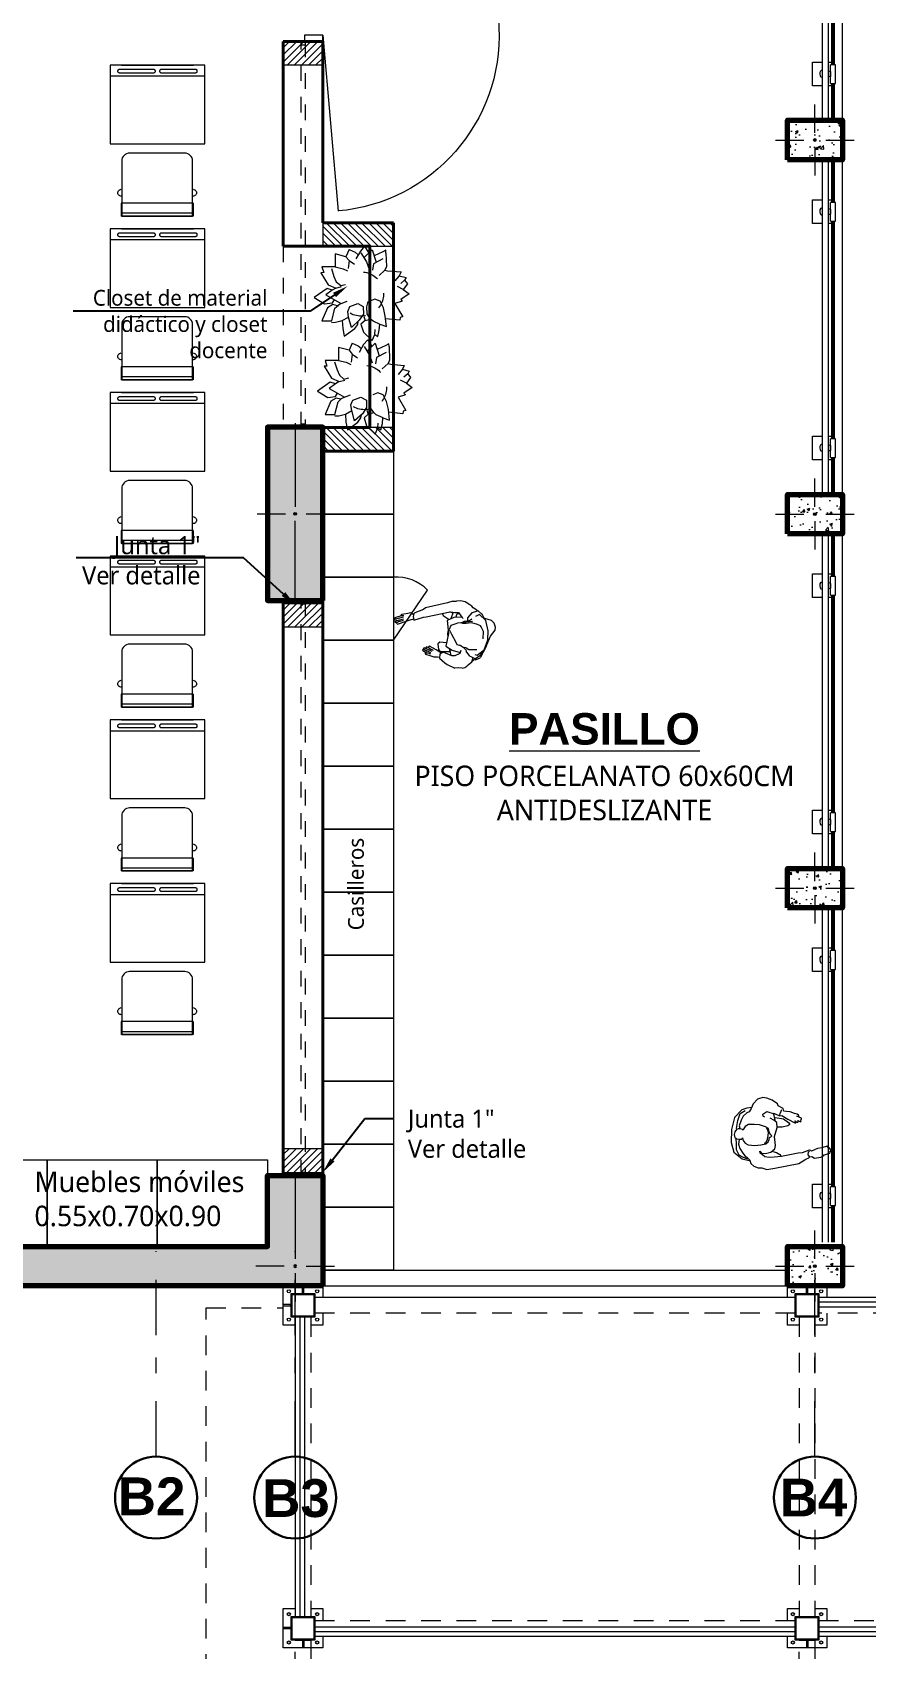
# Model space of a CAD drawing. Header units: millimetres. Extents: x 1 to 121, y 0 to 90.
# Drawn here: x 17.84 to 23.14, y 8.19 to 18.46 of the extents above; entities that cross this region are included whole.
import ezdxf
from ezdxf import colors
from ezdxf.entities.mleader import LeaderData, LeaderLine
from ezdxf.math import Vec2, Vec3

# ---------------------------------------------------------------- set-up
doc = ezdxf.new("R2010")
doc.units = ezdxf.units.MM
for name, pattern in [('DASHED2', [0.375, 0.25, -0.125]), ('Dot & Dashed', [0.670278, 0.352778, -0.176389, 0, -0.141111]), ('HIDDEN2', [0.1875, 0.125, -0.0625])]:
    doc.linetypes.add(name, pattern=pattern)
for name, color, linetype, lineweight in [('A-FLOR-HRAL', 11, 'Continuous', 9), ('barandas tipo 1', 200, 'Continuous', 20), ('COLUMNAS 50', 32, 'Continuous', 70), ('COLUMNETASSS', 211, 'Continuous', 20), ('Cotas varias El', 253, 'Continuous', 13), ('Equipamiento SR', 23, 'Continuous', 0), ('GRAFO 0 BLANCO', 7, 'Continuous', 0), ('GRAFO 4', 7, 'Continuous', 30), ('GRAFO01', 7, 'Continuous', 0), ('letras sr', 7, 'Continuous', 5), ('MK-LINEAS GENERALES', 7, 'Continuous', 15), ('muro bajo', 191, 'Continuous', 40), ('PERSONAS', 8, 'Continuous', 0), ('proyecciones', 1, 'DASHED2', 5), ('Puertas El', 21, 'Continuous', 15), ('Structural - Bearing_Pen_No__20', 1, 'Continuous', 0), ('texturas', 252, 'Continuous', 0), ('Vanos', 140, 'Continuous', 5)]:
    doc.layers.add(name, color=color, linetype=linetype, lineweight=lineweight)
doc.layers.add('Mobiliario', color=7, linetype='Continuous', lineweight=0, true_color=0x7f7f7f)
doc.styles.add('Generales', font='trebuc.ttf', dxfattribs={"height": 0.1})
doc.styles.add('GENERATED_STYLE_1', font='arialbd.ttf')
doc.styles.add('Santa Rosa 1 50', font='trebuc.ttf')
pattern_1 = [(45, (169.41147, -122.821373), (-0.0224506403, 0.0224506403), [])]
pattern_2 = [(135, (14.8874, -40.4652), (-0.3367596, -0.3367596), []), (135, (14.8874, -40.2407), (-0.3367596, -0.3367596), [])]

# ---------------------------------------------------------------- blocks, each defined once
blk = doc.blocks.new('A$C5A0F33B4')
at = {"layer": 'Puertas El', "linetype": 'Continuous'}
blk.add_line((1.12, 1.16), (1.218, 2.276), dxfattribs=at)
at = {"layer": 'Puertas El', "linetype": 'ByBlock'}
for p, q in [((1.005, 1.16), (1.005, 1.2)), ((1.005, 1.2), (1.12, 1.2)), ((1.12, 1.2), (1.005, 1.2)), ((1.12, 1.16), (1.005, 1.16)), ((1.12, 1.2), (1.12, 1.16)), ((1.005, 0), (1.005, 0.04)), ((1.005, 0.04), (1.12, 0.04)), ((1.12, 0), (1.005, 0)), ((1.12, 0), (1.005, 0)), ((1.12, 0), (1.005, 0)), ((1.12, 0.04), (1.12, 0))]:
    blk.add_line(p, q, dxfattribs=at)
blk.add_arc((1.12, 1.16), 1.12, 270, 85, dxfattribs=at)
blk = doc.blocks.new('A$C0F2E3FFB')
at = {"layer": 'PERSONAS'}
for p, q in [((0.316, 0.697), (0.312, 0.693)), ((0.312, 0.693), (0.331, 0.632)), ((0.321, 0.699), (0.316, 0.697)), ((0.331, 0.678), (0.321, 0.699)), ((0.326, 0.709), (0.322, 0.706)), ((0.322, 0.706), (0.338, 0.65)), ((0.332, 0.709), (0.326, 0.709)), ((0.336, 0.718), (0.331, 0.716)), ((0.331, 0.716), (0.349, 0.65)), ((0.336, 0.698), (0.332, 0.709)), ((0.341, 0.719), (0.336, 0.718)), ((0.349, 0.696), (0.341, 0.719)), ((0.35, 0.712), (0.346, 0.71)), ((0.346, 0.71), (0.362, 0.65)), ((0.355, 0.712), (0.35, 0.712)), ((0.371, 0.66), (0.355, 0.712)), ((0.331, 0.632), (0.343, 0.597)), ((0.364, 0.581), (0.339, 0.578)), ((0.339, 0.578), (0.36, 0.51)), ((0.343, 0.597), (0.346, 0.585)), ((0.346, 0.585), (0.348, 0.579)), ((0.384, 0.578), (0.364, 0.581)), ((0.372, 0.667), (0.371, 0.648)), ((0.376, 0.67), (0.372, 0.667)), ((0.38, 0.663), (0.376, 0.67)), ((0.384, 0.631), (0.38, 0.663)), ((0.381, 0.588), (0.39, 0.599)), ((0.382, 0.578), (0.381, 0.588)), ((0.39, 0.599), (0.384, 0.631)), ((0.39, 0.57), (0.384, 0.578)), ((0.091, 0.465), (0.08, 0.437)), ((0.1, 0.494), (0.091, 0.465)), ((0.104, 0.497), (0.1, 0.494)), ((0.1, 0.457), (0.106, 0.477)), ((0.11, 0.498), (0.104, 0.497)), ((0.106, 0.477), (0.11, 0.498)), ((0.124, 0.514), (0.107, 0.483)), ((0.108, 0.458), (0.134, 0.51)), ((0.118, 0.448), (0.145, 0.505)), ((0.136, 0.508), (0.121, 0.486)), ((0.129, 0.515), (0.124, 0.514)), ((0.125, 0.439), (0.15, 0.488)), ((0.134, 0.51), (0.129, 0.515)), ((0.129, 0.42), (0.155, 0.467)), ((0.141, 0.492), (0.131, 0.475)), ((0.147, 0.473), (0.133, 0.455)), ((0.141, 0.509), (0.136, 0.508)), ((0.145, 0.505), (0.141, 0.509)), ((0.146, 0.492), (0.141, 0.492)), ((0.15, 0.488), (0.146, 0.492)), ((0.152, 0.474), (0.147, 0.473)), ((0.155, 0.467), (0.152, 0.474)), ((0.36, 0.51), (0.362, 0.49)), ((0.362, 0.49), (0.398, 0.322)), ((0.415, 0.509), (0.39, 0.57)), ((0.426, 0.494), (0.415, 0.509)), ((0.461, 0.339), (0.426, 0.494)), ((0.037, 0.358), (0.026, 0.342)), ((0.07, 0.397), (0.037, 0.358)), ((0.099, 0.393), (0.07, 0.397)), ((0.081, 0.411), (0.077, 0.396)), ((0.08, 0.437), (0.081, 0.411)), ((0.088, 0.31), (0.114, 0.371)), ((0.114, 0.371), (0.099, 0.393)), ((0.106, 0.382), (0.111, 0.389)), ((0.111, 0.389), (0.113, 0.393)), ((0.113, 0.393), (0.129, 0.42)), ((0.132, 0.404), (0.118, 0.392)), ((0.132, 0.404), (0.118, 0.392)), ((0.118, 0.392), (0.118, 0.322)), ((0.118, 0.392), (0.118, 0.322)), ((0.155, 0.351), (0.127, 0.307)), ((0.171, 0.409), (0.132, 0.404)), ((0.171, 0.409), (0.132, 0.404)), ((0.245, 0.333), (0.155, 0.351)), ((0.183, 0.394), (0.171, 0.409)), ((0.183, 0.394), (0.171, 0.409)), ((0.18, 0.346), (0.183, 0.394)), ((0.18, 0.346), (0.183, 0.394)), ((0.371, 0.371), (0.344, 0.327)), ((0.388, 0.378), (0.371, 0.371)), ((0.386, 0.377), (0.371, 0.371)), ((0, 0.237), (0.002, 0.262)), ((0, 0.237), (0.005, 0.217)), ((0.026, 0.342), (0.001, 0.288)), ((0.002, 0.263), (0.001, 0.288)), ((0.087, 0.287), (0.088, 0.31)), ((0.105, 0.253), (0.087, 0.287)), ((0.14, 0.327), (0.091, 0.316)), ((0.124, 0.246), (0.105, 0.253)), ((0.127, 0.307), (0.112, 0.251)), ((0.14, 0.327), (0.118, 0.322)), ((0.143, 0.209), (0.148, 0.234)), ((0.148, 0.234), (0.157, 0.245)), ((0.157, 0.245), (0.162, 0.254)), ((0.168, 0.273), (0.162, 0.254)), ((0.183, 0.28), (0.168, 0.273)), ((0.241, 0.311), (0.183, 0.28)), ((0.245, 0.34), (0.219, 0.338)), ((0.273, 0.327), (0.241, 0.311)), ((0.336, 0.342), (0.245, 0.333)), ((0.269, 0.336), (0.245, 0.34)), ((0.301, 0.315), (0.273, 0.327)), ((0.314, 0.28), (0.301, 0.315)), ((0.318, 0.268), (0.314, 0.28)), ((0.315, 0.207), (0.316, 0.231)), ((0.316, 0.231), (0.319, 0.236)), ((0.32, 0.246), (0.318, 0.268)), ((0.319, 0.236), (0.32, 0.246)), ((0.324, 0.23), (0.32, 0.246)), ((0.33, 0.225), (0.324, 0.23)), ((0.324, 0.207), (0.324, 0.23)), ((0.359, 0.295), (0.336, 0.342)), ((0.395, 0.299), (0.348, 0.317)), ((0.36, 0.239), (0.352, 0.228)), ((0.36, 0.239), (0.359, 0.295)), ((0.394, 0.263), (0.36, 0.239)), ((0.377, 0.275), (0.361, 0.282)), ((0.377, 0.275), (0.361, 0.282)), ((0.384, 0.268), (0.377, 0.275)), ((0.384, 0.268), (0.394, 0.272)), ((0.384, 0.256), (0.384, 0.268)), ((0.389, 0.301), (0.398, 0.324)), ((0.398, 0.322), (0.394, 0.287)), ((0.394, 0.287), (0.394, 0.263)), ((0.394, 0.287), (0.394, 0.287)), ((0.394, 0.287), (0.394, 0.287)), ((0.472, 0.302), (0.461, 0.339)), ((0.468, 0.216), (0.475, 0.248)), ((0.472, 0.302), (0.473, 0.276)), ((0.475, 0.248), (0.473, 0.276)), ((0.005, 0.217), (0.014, 0.203)), ((0.014, 0.203), (0.024, 0.194)), ((0.024, 0.194), (0.044, 0.169)), ((0.044, 0.169), (0.061, 0.152)), ((0.044, 0.169), (0.074, 0.158)), ((0.061, 0.152), (0.06, 0.142)), ((0.06, 0.142), (0.074, 0.11)), ((0.082, 0.176), (0.066, 0.141)), ((0.087, 0.112), (0.066, 0.141)), ((0.086, 0.183), (0.082, 0.176)), ((0.086, 0.183), (0.121, 0.209)), ((0.098, 0.146), (0.093, 0.13)), ((0.093, 0.13), (0.129, 0.081)), ((0.129, 0.21), (0.121, 0.209)), ((0.129, 0.21), (0.147, 0.227)), ((0.143, 0.209), (0.131, 0.188)), ((0.131, 0.188), (0.131, 0.173)), ((0.131, 0.173), (0.133, 0.132)), ((0.3, 0.106), (0.309, 0.128)), ((0.309, 0.128), (0.321, 0.168)), ((0.319, 0.192), (0.315, 0.207)), ((0.321, 0.168), (0.319, 0.192)), ((0.34, 0.177), (0.324, 0.215)), ((0.33, 0.163), (0.324, 0.207)), ((0.333, 0.199), (0.33, 0.225)), ((0.356, 0.198), (0.333, 0.199)), ((0.337, 0.07), (0.378, 0.115)), ((0.345, 0.167), (0.34, 0.177)), ((0.39, 0.167), (0.356, 0.198)), ((0.378, 0.115), (0.365, 0.142)), ((0.382, 0.097), (0.405, 0.123)), ((0.393, 0.159), (0.39, 0.167)), ((0.405, 0.123), (0.393, 0.159)), ((0.404, 0.127), (0.409, 0.133)), ((0.409, 0.133), (0.426, 0.158)), ((0.426, 0.158), (0.438, 0.169)), ((0.438, 0.169), (0.448, 0.183)), ((0.448, 0.183), (0.468, 0.216)), ((0.148, 0.07), (0.074, 0.11)), ((0.121, 0.091), (0.087, 0.112)), ((0.129, 0.081), (0.2, 0.055)), ((0.148, 0.07), (0.226, 0.037)), ((0.197, 0.056), (0.148, 0.07)), ((0.2, 0.055), (0.263, 0.052)), ((0.207, 0.089), (0.26, 0.086)), ((0.226, 0.037), (0.268, 0.003)), ((0.26, 0.086), (0.293, 0.102)), ((0.263, 0.052), (0.337, 0.07)), ((0.268, 0.003), (0.289, 0)), ((0.289, 0), (0.317, 0.01)), ((0.293, 0.102), (0.3, 0.106)), ((0.317, 0.01), (0.34, 0.031)), ((0.34, 0.073), (0.381, 0.094)), ((0.353, 0.079), (0.34, 0.031)), ((0.381, 0.094), (0.382, 0.097))]:
    blk.add_line(p, q, dxfattribs=at)
blk = doc.blocks.new('columna pasillos')
at = {"layer": 'GRAFO 0 BLANCO'}
h = blk.add_hatch(dxfattribs=at)
h.set_pattern_fill('AR-CONC', color=256, scale=0.024, angle=-90)
h.set_pattern_definition([(320, (0, 0), (-0.015060515, -0.17214244), [0.018, -0.198]), (265, (0, 0), (0.18052611, 0.03330032), [0.0144, -0.1584]), (10.45144, (-0.00126, -0.01435), (0.1654656, -0.13884213), [0.01529765, -0.16827411]), (316.1842, (0.048, -7e-10), (-0.03972463, -0.25613792), [0.027, -0.297]), (6.63563, (0.0447, -0.02134), (0.23378846, -0.22431887), [0.02294648, -0.2524113]), (261.18416, (0.048, -7e-10), (0.23378846, -0.22431887), [0.0216, -0.2376]), (291, (0.036, -0.024), (-0.096628536, -0.14325769), [0.018, -0.198]), (236, (0.036, -0.024), (0.17403601, -0.05839568), [0.0144, -0.1584]), (341.45144, (0.02795, -0.03594), (0.07740747, -0.20165337), [0.01529765, -0.16827411]), (307.5, (0, 0), (0.079894525, -0.002918366), [0, -0.15648, 0, -0.1608, 0, -0.159]), (277.5, (0, 0), (0.09465881, -0.06313669), [0, -0.09168, 0, -0.15288, 0, -0.0606]), (237.5, (7e-10, 0.05352), (-0.005413171, -0.128117385), [0, -0.06, 0, -0.1872, 0, -0.2484]), (227.5, (1e-09, 0.07752), (0.024025194, -0.13996468), [0, -0.078, 0, -0.12432, 0, -0.1764])])
h.paths.add_polyline_path([(-235.535, 35.024), (-235.785, 35.024), (-235.785, 34.674), (-235.535, 34.674)])
h.paths.add_polyline_path([(-235.651, 34.849, -1), (-235.668, 34.849, -1)], flags=16)
at = {"layer": 'COLUMNAS 50', "color": 1, "linetype": 'Continuous', "lineweight": 9}
for p, q in [((-235.66, 35.099), (-235.66, 34.919)), ((-235.705, 34.849), (-235.885, 34.849)), ((-235.615, 34.849), (-235.435, 34.849)), ((-235.66, 34.779), (-235.66, 34.599))]:
    blk.add_line(p, q, dxfattribs=at)
at = {"layer": 'COLUMNAS 50', "linetype": 'Continuous'}
blk.add_lwpolyline([(-235.785, 35.024), (-235.535, 35.024), (-235.535, 34.674), (-235.785, 34.674)], close=True, dxfattribs=at)
at = {"layer": 'COLUMNAS 50', "color": 1, "linetype": 'Continuous', "lineweight": 9}
blk.add_circle((-235.66, 34.849), 0.00871, dxfattribs=at)
blk.add_point((-235.66, 34.849), dxfattribs=at)
blk = doc.blocks.new('Columna 1.10 x0.30')
at = {"true_color": 0xc7c8ca}
h = blk.add_hatch(color=9, dxfattribs=at)
h.dxf.hatch_style = 1
h.paths.add_polyline_path([(-234.849, 113.807), (-235.949, 113.807), (-235.949, 113.457), (-234.849, 113.457)])
h.paths.add_polyline_path([(-235.391, 113.632, -1), (-235.408, 113.632, -1)], flags=16)
at = {"layer": 'COLUMNAS 50', "color": 1, "linetype": 'Continuous', "lineweight": 5}
for p, q in [((-235.399, 113.873), (-235.399, 113.693)), ((-235.974, 113.632), (-235.444, 113.632)), ((-234.824, 113.632), (-235.354, 113.632)), ((-235.399, 113.562), (-235.399, 113.382))]:
    blk.add_line(p, q, dxfattribs=at)
at = {"layer": 'COLUMNAS 50', "linetype": 'Continuous'}
blk.add_lwpolyline([(-235.949, 113.457), (-234.849, 113.457), (-234.849, 113.807), (-235.949, 113.807)], close=True, dxfattribs=at)
at = {"layer": 'COLUMNAS 50', "color": 1, "linetype": 'Continuous', "lineweight": 5}
blk.add_circle((-235.399, 113.632), 0.00871, dxfattribs=at)
blk.add_point((-235.399, 113.632), dxfattribs=at)
blk = doc.blocks.new('School Desk 2')
at = {"layer": 'Equipamiento SR', "linetype": 'Continuous'}
for p, q in [((-0.241, 0.228), (-0.259, 0.228)), ((-0.259, 0.228), (-0.259, -0.228)), ((-0.177, 0.228), (-0.241, 0.228)), ((-0.241, 0.228), (-0.241, -0.228)), ((-0.177, 0.228), (-0.177, -0.228)), ((-0.132, 0.231), (-0.133, 0.228)), ((-0.131, 0.236), (-0.132, 0.231)), ((-0.129, 0.239), (-0.131, 0.236)), ((-0.127, 0.243), (-0.129, 0.239)), ((-0.124, 0.246), (-0.127, 0.243)), ((-0.12, 0.248), (-0.124, 0.246)), ((-0.117, 0.249), (-0.12, 0.248)), ((-0.113, 0.25), (-0.117, 0.249)), ((-0.109, 0.25), (-0.113, 0.25)), ((-0.106, 0.249), (-0.109, 0.25)), ((-0.102, 0.248), (-0.106, 0.249)), ((-0.099, 0.246), (-0.102, 0.248)), ((-0.096, 0.243), (-0.099, 0.246)), ((-0.093, 0.239), (-0.096, 0.243)), ((-0.092, 0.238), (-0.093, 0.239)), ((-0.088, 0.228), (-0.092, 0.238)), ((0.2, 0.302), (0.7, 0.302)), ((0.2, -0.298), (0.2, 0.302)), ((0.629, 0.302), (0.629, -0.298)), ((0.651, 0.246), (0.652, 0.248)), ((0.651, 0.243), (0.651, 0.246)), ((0.651, 0.242), (0.651, 0.243)), ((0.651, 0.027), (0.651, 0.242)), ((0.652, 0.248), (0.653, 0.25)), ((0.653, 0.25), (0.654, 0.251)), ((0.654, 0.251), (0.655, 0.253)), ((0.655, 0.253), (0.657, 0.254)), ((0.657, 0.254), (0.659, 0.255)), ((0.659, 0.255), (0.661, 0.255)), ((0.661, 0.255), (0.663, 0.255)), ((0.663, 0.255), (0.664, 0.255)), ((0.664, 0.255), (0.666, 0.254)), ((0.666, 0.254), (0.668, 0.253)), ((0.668, 0.253), (0.669, 0.251)), ((0.669, 0.251), (0.67, 0.25)), ((0.67, 0.25), (0.671, 0.248)), ((0.671, 0.248), (0.672, 0.246)), ((0.672, 0.246), (0.672, 0.243)), ((0.672, 0.243), (0.672, 0.242)), ((0.672, 0.242), (0.672, 0.027)), ((0.7, 0.302), (0.7, -0.298)), ((0.7, -0.226), (0.7, 0.23)), ((0.651, 0.026), (0.651, 0.027)), ((0.651, 0.024), (0.651, 0.026)), ((0.652, 0.022), (0.651, 0.024)), ((0.653, 0.02), (0.652, 0.022)), ((0.654, 0.018), (0.653, 0.02)), ((0.655, 0.017), (0.654, 0.018)), ((0.657, 0.016), (0.655, 0.017)), ((0.659, 0.015), (0.657, 0.016)), ((0.661, 0.014), (0.659, 0.015)), ((0.663, 0.014), (0.661, 0.014)), ((0.664, 0.015), (0.663, 0.014)), ((0.666, 0.016), (0.664, 0.015)), ((0.668, 0.017), (0.666, 0.016)), ((0.669, 0.018), (0.668, 0.017)), ((0.67, 0.02), (0.669, 0.018)), ((0.671, 0.022), (0.67, 0.02)), ((0.672, 0.024), (0.671, 0.022)), ((0.672, 0.027), (0.672, 0.026)), ((0.672, 0.026), (0.672, 0.024)), ((0.651, -0.02), (0.652, -0.018)), ((0.651, -0.023), (0.651, -0.02)), ((0.651, -0.024), (0.651, -0.023)), ((0.651, -0.239), (0.651, -0.024)), ((0.652, -0.018), (0.653, -0.016)), ((0.653, -0.016), (0.654, -0.015)), ((0.654, -0.015), (0.655, -0.013)), ((0.655, -0.013), (0.657, -0.012)), ((0.657, -0.012), (0.659, -0.011)), ((0.659, -0.011), (0.661, -0.011)), ((0.661, -0.011), (0.663, -0.011)), ((0.663, -0.011), (0.664, -0.011)), ((0.664, -0.011), (0.666, -0.012)), ((0.666, -0.012), (0.668, -0.013)), ((0.668, -0.013), (0.669, -0.015)), ((0.669, -0.015), (0.67, -0.016)), ((0.67, -0.016), (0.671, -0.018)), ((0.671, -0.018), (0.672, -0.02)), ((0.672, -0.02), (0.672, -0.023)), ((0.672, -0.023), (0.672, -0.024)), ((0.672, -0.024), (0.672, -0.239)), ((-0.241, -0.228), (-0.259, -0.228)), ((-0.177, -0.228), (-0.241, -0.228)), ((-0.133, -0.228), (-0.132, -0.231)), ((-0.132, -0.231), (-0.131, -0.236)), ((-0.131, -0.236), (-0.129, -0.239)), ((-0.129, -0.239), (-0.127, -0.243)), ((-0.127, -0.243), (-0.124, -0.246)), ((-0.124, -0.246), (-0.12, -0.248)), ((-0.12, -0.248), (-0.117, -0.249)), ((-0.117, -0.249), (-0.113, -0.25)), ((-0.113, -0.25), (-0.109, -0.25)), ((-0.109, -0.25), (-0.106, -0.249)), ((-0.106, -0.249), (-0.102, -0.248)), ((-0.102, -0.248), (-0.099, -0.246)), ((-0.099, -0.246), (-0.096, -0.243)), ((-0.096, -0.243), (-0.093, -0.239)), ((-0.093, -0.239), (-0.092, -0.238)), ((-0.092, -0.238), (-0.088, -0.228)), ((0.7, -0.298), (0.2, -0.298)), ((0.629, -0.283), (0.629, -0.283)), ((0.651, -0.24), (0.651, -0.239)), ((0.651, -0.242), (0.651, -0.24)), ((0.652, -0.244), (0.651, -0.242)), ((0.653, -0.246), (0.652, -0.244)), ((0.654, -0.248), (0.653, -0.246)), ((0.655, -0.249), (0.654, -0.248)), ((0.657, -0.25), (0.655, -0.249)), ((0.659, -0.251), (0.657, -0.25)), ((0.661, -0.252), (0.659, -0.251)), ((0.663, -0.252), (0.661, -0.252)), ((0.664, -0.251), (0.663, -0.252)), ((0.666, -0.25), (0.664, -0.251)), ((0.668, -0.249), (0.666, -0.25)), ((0.669, -0.248), (0.668, -0.249)), ((0.67, -0.246), (0.669, -0.248)), ((0.671, -0.244), (0.67, -0.246)), ((0.672, -0.242), (0.671, -0.244)), ((0.672, -0.239), (0.672, -0.24)), ((0.672, -0.24), (0.672, -0.242))]:
    blk.add_line(p, q, dxfattribs=at)
blk.add_lwpolyline([(-0.259, 0.225), (0.091, 0.225, -0.414214), (0.141, 0.175), (0.141, -0.175, -0.414214), (0.091, -0.225), (-0.259, -0.225), (-0.259, 0.225)], format="xyb", dxfattribs=at)
blk = doc.blocks.new('A$C4CA21B86')
at = {"layer": 'GRAFO01', "color": 251, "linetype": 'DASHED2', "lineweight": 9, "ltscale": 0.1}
for p, q in [((0.201, 0.532), (0.134, 0.55)), ((0.134, 0.55), (0.134, 0.467)), ((0.221, 0.578), (0.201, 0.532)), ((0.201, 0.532), (0.221, 0.507)), ((0.221, 0.578), (0.26, 0.561)), ((0.26, 0.561), (0.28, 0.543)), ((0.294, 0.568), (0.265, 0.518)), ((0.32, 0.598), (0.294, 0.568)), ((0.297, 0.556), (0.332, 0.5)), ((0.368, 0.576), (0.317, 0.527)), ((0.32, 0.598), (0.346, 0.555)), ((0.368, 0.576), (0.393, 0.497)), ((0.436, 0.518), (0.376, 0.487)), ((0.435, 0.562), (0.38, 0.537)), ((0.454, 0.573), (0.435, 0.562)), ((0.455, 0.555), (0.454, 0.573)), ((0.455, 0.555), (0.458, 0.47)), ((0.061, 0.432), (0.043, 0.43)), ((0.043, 0.43), (0.089, 0.354)), ((0.134, 0.467), (0.049, 0.467)), ((0.049, 0.467), (0.061, 0.432)), ((0.109, 0.458), (0.125, 0.407)), ((0.134, 0.467), (0.183, 0.456)), ((0.183, 0.456), (0.212, 0.442)), ((0.221, 0.507), (0.215, 0.457)), ((0.221, 0.507), (0.255, 0.484)), ((0.332, 0.5), (0.348, 0.452)), ((0.376, 0.487), (0.37, 0.446)), ((0.449, 0.447), (0.412, 0.413)), ((0.458, 0.47), (0.449, 0.447)), ((0.449, 0.447), (0.466, 0.443)), ((0.466, 0.443), (0.552, 0.435)), ((0.54, 0.411), (0.513, 0.379)), ((0.552, 0.435), (0.54, 0.411)), ((0.54, 0.411), (0.584, 0.399)), ((0.082, 0.33), (0, 0.273)), ((0.115, 0.319), (0.074, 0.289)), ((0.115, 0.319), (0.082, 0.33)), ((0.089, 0.354), (0.138, 0.333)), ((0.138, 0.333), (0.115, 0.319)), ((0.125, 0.407), (0.14, 0.373)), ((0.138, 0.333), (0.174, 0.342)), ((0.14, 0.373), (0.169, 0.349)), ((0.169, 0.349), (0.199, 0.356)), ((0.565, 0.323), (0.528, 0.342)), ((0.574, 0.383), (0.55, 0.362)), ((0.592, 0.359), (0.565, 0.323)), ((0.565, 0.323), (0.602, 0.296)), ((0.584, 0.399), (0.574, 0.383)), ((0.574, 0.383), (0.592, 0.359)), ((0, 0.273), (0.066, 0.232)), ((0.085, 0.208), (0.049, 0.124)), ((0.066, 0.232), (0.116, 0.239)), ((0.074, 0.289), (0.128, 0.259)), ((0.119, 0.228), (0.085, 0.208)), ((0.116, 0.239), (0.128, 0.259)), ((0.148, 0.221), (0.119, 0.228)), ((0.128, 0.259), (0.172, 0.235)), ((0.132, 0.205), (0.152, 0.223)), ((0.172, 0.235), (0.148, 0.221)), ((0.172, 0.235), (0.21, 0.25)), ((0.213, 0.185), (0.226, 0.216)), ((0.226, 0.216), (0.277, 0.235)), ((0.277, 0.235), (0.311, 0.215)), ((0.311, 0.215), (0.313, 0.168)), ((0.334, 0.213), (0.342, 0.247)), ((0.336, 0.169), (0.334, 0.213)), ((0.385, 0.262), (0.353, 0.25)), ((0.418, 0.249), (0.385, 0.262)), ((0.44, 0.207), (0.418, 0.249)), ((0.451, 0.155), (0.44, 0.207)), ((0.559, 0.25), (0.513, 0.234)), ((0.513, 0.234), (0.562, 0.15)), ((0.602, 0.296), (0.55, 0.26)), ((0.55, 0.26), (0.559, 0.25)), ((0.049, 0.124), (0.112, 0.124)), ((0.11, 0.115), (0.136, 0.116)), ((0.112, 0.124), (0.132, 0.205)), ((0.136, 0.116), (0.178, 0.127)), ((0.178, 0.127), (0.218, 0.149)), ((0.178, 0.127), (0.181, 0.076)), ((0.218, 0.149), (0.213, 0.185)), ((0.236, 0.083), (0.218, 0.149)), ((0.286, 0.129), (0.236, 0.083)), ((0.276, 0.102), (0.28, 0.123)), ((0.313, 0.168), (0.286, 0.129)), ((0.323, 0.126), (0.297, 0.103)), ((0.315, 0.152), (0.323, 0.126)), ((0.323, 0.126), (0.358, 0.136)), ((0.358, 0.136), (0.336, 0.169)), ((0.374, 0.122), (0.358, 0.136)), ((0.418, 0.102), (0.374, 0.122)), ((0.413, 0.066), (0.416, 0.103)), ((0.416, 0.103), (0.458, 0.088)), ((0.458, 0.088), (0.451, 0.155)), ((0.543, 0.128), (0.453, 0.138)), ((0.545, 0.145), (0.543, 0.128)), ((0.562, 0.15), (0.545, 0.145)), ((0.181, 0.076), (0.191, 0.027)), ((0.191, 0.027), (0.257, 0.076)), ((0.257, 0.076), (0.276, 0.102)), ((0.297, 0.103), (0.312, 0.053)), ((0.312, 0.053), (0.368, 0)), ((0.368, 0), (0.385, 0.039)), ((0.385, 0.039), (0.387, 0.07)), ((0.385, 0.039), (0.404, 0.026)), ((0.404, 0.026), (0.413, 0.066))]:
    blk.add_line(p, q, dxfattribs=at)
at = {"layer": 'GRAFO01', "color": 251, "linetype": 'DASHED2', "lineweight": 9, "ltscale": 0.1, "extrusion": (0, 0, -1)}
blk.add_ellipse((0.299, 0.295), major_axis=(0.0994, 0.0994), ratio=1, start_param=-0.678369, end_param=2.877304, dxfattribs=at)
blk = doc.blocks.new('A$C3C3047C9')
at = {"true_color": 0x939598}
h = blk.add_hatch(color=252, dxfattribs=at)
h.dxf.hatch_style = 1
h.paths.add_polyline_path([(1.9, 0), (2.25, 0), (2.25, 0.7), (0, 0.7), (0, 0.45), (1.9, 0.45)])
h.paths.add_polyline_path([(2.066, 0.575, -1), (2.084, 0.575, -1)], flags=16)
at = {"layer": 'COLUMNAS 50', "linetype": 'Continuous'}
blk.add_lwpolyline([(2.25, 0.7), (0, 0.7), (0, 0.45), (1.9, 0.45), (1.9, 0), (2.25, 0)], close=True, dxfattribs=at)
at = {"layer": 'Structural - Bearing_Pen_No__20', "linetype": 'Continuous'}
for p, q in [((2.075, 0.62), (2.075, 0.8)), ((2.005, 0.575), (1.825, 0.575)), ((2.075, 0), (2.075, 0.53)), ((2.145, 0.575), (2.325, 0.575))]:
    blk.add_line(p, q, dxfattribs=at)
blk.add_circle((2.075, 0.575), 0.00871, dxfattribs=at)
blk.add_point((2.075, 0.575), dxfattribs=at)
blk = doc.blocks.new('A$C0C99268F')
at = {"color": 0, "linetype": 'ByBlock'}
for points in [[(0.202, 0.329), (0.193, 0.336), (0.191, 0.349), (0.204, 0.357), (0.215, 0.367), (0.234, 0.362), (0.251, 0.359), (0.264, 0.358), (0.298, 0.344), (0.311, 0.347), (0.352, 0.328), (0.397, 0.306), (0.404, 0.307), (0.397, 0.319), (0.413, 0.311), (0.419, 0.314), (0.415, 0.323), (0.432, 0.316), (0.436, 0.323), (0.434, 0.329), (0.439, 0.331), (0.438, 0.34), (0.408, 0.351), (0.422, 0.35), (0.418, 0.357), (0.409, 0.363), (0.391, 0.367), (0.363, 0.375), (0.34, 0.375), (0.322, 0.377), (0.318, 0.392), (0.284, 0.407), (0.279, 0.42), (0.244, 0.44), (0.21, 0.452), (0.184, 0.453), (0.15, 0.442), (0.126, 0.41), (0.115, 0.38), (0.104, 0.358), (0.089, 0.349), (0.068, 0.327), (0.056, 0.302), (0.047, 0.265), (0.051, 0.25)], [(0.119, 0.386), (0.086, 0.38), (0.057, 0.367), (0.012, 0.315), (0, 0.238), (0.003, 0.156), (0.023, 0.095), (0.079, 0.057), (0.133, 0.047)], [(0.031, 0.247), (0.036, 0.297), (0.048, 0.342), (0.077, 0.364)], [(0.052, 0.178), (0.049, 0.148), (0.059, 0.12), (0.081, 0.092), (0.096, 0.074), (0.108, 0.07), (0.128, 0.051), (0.137, 0.03), (0.156, 0.016), (0.184, 0.007), (0.207, 0.008), (0.24, 0), (0.289, 0.012), (0.441, 0.052), (0.482, 0.082), (0.5, 0.091), (0.507, 0.099), (0.52, 0.1), (0.537, 0.092), (0.577, 0.1), (0.598, 0.112), (0.59, 0.115), (0.633, 0.13), (0.634, 0.135), (0.629, 0.138), (0.638, 0.146), (0.638, 0.156), (0.628, 0.156), (0.628, 0.164), (0.619, 0.164), (0.612, 0.173), (0.578, 0.161), (0.552, 0.154), (0.516, 0.135), (0.511, 0.138), (0.5, 0.139), (0.457, 0.12), (0.431, 0.116), (0.328, 0.088), (0.281, 0.081), (0.25, 0.077), (0.221, 0.079), (0.206, 0.09), (0.191, 0.101), (0.188, 0.112), (0.199, 0.1), (0.224, 0.1), (0.258, 0.112), (0.281, 0.133), (0.285, 0.155), (0.275, 0.211), (0.287, 0.269), (0.284, 0.301), (0.264, 0.315), (0.238, 0.327)], [(0.271, 0.315), (0.264, 0.345), (0.255, 0.358)], [(0.27, 0.333), (0.323, 0.328), (0.357, 0.307), (0.366, 0.294), (0.354, 0.285), (0.318, 0.275), (0.29, 0.273)], [(0.3, 0.347), (0.3, 0.36), (0.305, 0.375), (0.31, 0.385)], [(0.22, 0.264), (0.228, 0.249), (0.232, 0.232), (0.231, 0.217), (0.231, 0.199), (0.227, 0.183), (0.221, 0.167), (0.211, 0.163)], [(0.113, 0.057), (0.083, 0.068), (0.059, 0.079), (0.04, 0.111), (0.036, 0.151), (0.033, 0.181)], [(0.271, 0.116), (0.293, 0.111), (0.315, 0.099), (0.323, 0.092)], [(0.505, 0.101), (0.496, 0.111), (0.497, 0.129), (0.503, 0.133)]]:
    blk.add_lwpolyline(points, dxfattribs=at)
blk.add_lwpolyline([(0.258, 0.215), (0.251, 0.221), (0.244, 0.229), (0.238, 0.239), (0.232, 0.26), (0.214, 0.269), (0.175, 0.28), (0.141, 0.28), (0.105, 0.276), (0.085, 0.262), (0.076, 0.25), (0.073, 0.239), (0.069, 0.242), (0.053, 0.246), (0.042, 0.245), (0.03, 0.239), (0.022, 0.224), (0.017, 0.208), (0.023, 0.189), (0.036, 0.181), (0.055, 0.18), (0.068, 0.181), (0.073, 0.189), (0.077, 0.172), (0.091, 0.156), (0.112, 0.148), (0.154, 0.147), (0.191, 0.154), (0.223, 0.161), (0.236, 0.176), (0.242, 0.191), (0.244, 0.204), (0.251, 0.208)], close=True, dxfattribs=at)
blk = doc.blocks.new('A$C7148350E')
at = {"rotation": 270}
blk.add_blockref('A$C0C99268F', (0, 0.638), dxfattribs=at)
blk = doc.blocks.new('Barandilla - 50 x 12mm-V13-Nivel 2')
at = {"layer": 'A-FLOR-HRAL'}
for p, q in [((-27, 93), (-88, 93)), ((-88, 93), (-88, 18)), ((-88, 18), (-88, -57)), ((34, 93), (13, 93)), ((25, 3), (25, 34)), ((27, 79), (57, 79)), ((27, 79), (27, -40)), ((57, 79), (57, -40)), ((-88, -57), (-27, -57)), ((13, -57), (34, -57)), ((57, -40), (27, -40))]:
    blk.add_line(p, q, dxfattribs=at)
for centre, radius, start, end in [((-1, 18), 39.4, 144.0345, 215.4043), ((-19, -78), 120, 93.5424, 96.3187), ((-19, -78), 120, 68.282, 74.1525), ((-18, 114), 120, 285.3761, 291.1568), ((-18, 114), 120, 263.1201, 266.0112)]:
    blk.add_arc(centre, radius, start, end, dxfattribs=at)
blk = doc.blocks.new('Barandilla - 50 x 12mm-V14-Nivel 2')
at = {"layer": 'A-FLOR-HRAL'}
for p, q in [((-27, 93), (-88, 93)), ((-88, 93), (-88, 18)), ((-88, 18), (-88, -57)), ((34, 93), (13, 93)), ((25, 3), (25, 34)), ((27, 79), (57, 79)), ((27, 79), (27, -40)), ((57, 79), (57, -40)), ((-88, -57), (-27, -57)), ((13, -57), (34, -57)), ((57, -40), (27, -40))]:
    blk.add_line(p, q, dxfattribs=at)
for centre, radius, start, end in [((-1, 18), 39.4, 144.0345, 215.4043), ((-19, -78), 120, 93.584, 96.3187), ((-19, -78), 120, 68.282, 74.2079), ((-18, 114), 120, 285.3267, 291.1568), ((-18, 114), 120, 263.1201, 265.9625)]:
    blk.add_arc(centre, radius, start, end, dxfattribs=at)
blk = doc.blocks.new('Barandilla - Barandilla-559956-Nivel 2')
at = {"layer": 'A-FLOR-HRAL'}
for p, q in [((44612, 69431), (44612, 67306)), ((44652, 67306), (44652, 69431)), ((44673, 69158), (44673, 69431)), ((44681, 69158), (44681, 69431)), ((44682, 69158), (44682, 69431)), ((44690, 69158), (44690, 69431)), ((44673, 67658), (44673, 69039)), ((44681, 67658), (44681, 69039)), ((44682, 67658), (44682, 69039)), ((44690, 67658), (44690, 69039)), ((44673, 67306), (44673, 67539)), ((44681, 67306), (44681, 67539)), ((44682, 67306), (44682, 67539)), ((44690, 67306), (44690, 67539))]:
    blk.add_line(p, q, dxfattribs=at)
at = {"extrusion": (0, 0, -1), "zscale": -1, "rotation": 180}
for name, p in [('Barandilla - 50 x 12mm-V14-Nivel 2', (-44638, 69118)), ('Barandilla - 50 x 12mm-V13-Nivel 2', (-44638, 67618))]:
    blk.add_blockref(name, p, dxfattribs=at)

msp = doc.modelspace()

# ---------------------------------------------------------------- hatches: boundary and pattern name
at = {"layer": 'GRAFO 0 BLANCO'}
h = msp.add_hatch(dxfattribs=at)
h.set_pattern_fill('ANSI31', color=256, scale=0.01)
h.set_pattern_definition(pattern_1)
h.paths.add_polyline_path([(19.433, 11.223), (19.683, 11.223), (19.683, 11.373), (19.433, 11.373)])
at = {"layer": 'MK-LINEAS GENERALES', "linetype": 'Continuous'}
h = msp.add_hatch(dxfattribs=at)
h.set_pattern_fill('ANSI32', scale=0.05, angle=90, style=0)
h.set_pattern_definition(pattern_2)
h.paths.add_polyline_path([(19.633, 10.303), (19.633, 10.453), (19.483, 10.453), (19.483, 10.303)], flags=0)
h.paths.add_polyline_path([(19.489, 10.309), (19.489, 10.447), (19.627, 10.447), (19.627, 10.309)], flags=0)
h = msp.add_hatch(dxfattribs=at)
h.set_pattern_fill('ANSI32', scale=0.05, angle=90, style=0)
h.set_pattern_definition(pattern_2)
h.paths.add_polyline_path([(22.833, 10.303), (22.833, 10.453), (22.683, 10.453), (22.683, 10.303)], flags=0)
h.paths.add_polyline_path([(22.689, 10.309), (22.689, 10.447), (22.827, 10.447), (22.827, 10.309)], flags=0)
h = msp.add_hatch(dxfattribs=at)
h.set_pattern_fill('ANSI32', scale=0.05, angle=90, style=0)
h.set_pattern_definition(pattern_2)
h.paths.add_polyline_path([(19.633, 8.253), (19.633, 8.403), (19.483, 8.403), (19.483, 8.253)], flags=0)
h.paths.add_polyline_path([(19.489, 8.259), (19.489, 8.397), (19.627, 8.397), (19.627, 8.259)], flags=0)
h = msp.add_hatch(dxfattribs=at)
h.set_pattern_fill('ANSI32', scale=0.05, angle=90, style=0)
h.set_pattern_definition(pattern_2)
h.paths.add_polyline_path([(22.833, 8.253), (22.833, 8.403), (22.683, 8.403), (22.683, 8.253)], flags=0)
h.paths.add_polyline_path([(22.689, 8.259), (22.689, 8.397), (22.827, 8.397), (22.827, 8.259)], flags=0)
at = {"layer": 'texturas'}
h = msp.add_hatch(dxfattribs=at)
h.set_pattern_fill('ANSI31', color=256, scale=0.01)
h.set_pattern_definition([(45, (169.41147, -119.251406), (-0.0224506403, 0.0224506403), [])])
h.paths.add_polyline_path([(19.433, 18.403), (19.683, 18.403), (19.683, 18.253), (19.433, 18.253)])
h = msp.add_hatch(dxfattribs=at)
h.set_pattern_fill('ANSI31', color=256, scale=0.01, angle=90)
h.set_pattern_definition([(135, (191.29905, -233.097448), (-0.0224506403, -0.0224506403), [])])
h.paths.add_polyline_path([(20.133, 17.253), (19.683, 17.253), (19.683, 17.103), (20.133, 17.103)])
h = msp.add_hatch(dxfattribs=at)
h.set_pattern_fill('ANSI31', color=256, scale=0.01, angle=90)
h.set_pattern_definition([(135, (191.299052, -234.397447), (-0.0224506403, -0.0224506403), [])])
h.paths.add_polyline_path([(20.133, 15.953), (19.683, 15.953), (19.683, 15.803), (20.133, 15.803)])
h = msp.add_hatch(dxfattribs=at)
h.set_pattern_fill('ANSI31', color=256, scale=0.01)
h.set_pattern_definition(pattern_1)
h.paths.add_polyline_path([(19.433, 14.834), (19.683, 14.834), (19.683, 14.684), (19.433, 14.684)])

# ---------------------------------------------------------------- linework, layer by layer
at = {"lineweight": 0}
for p, q in [((22.683, 10.428), (19.633, 10.428)), ((24.808, 10.428), (22.833, 10.428)), ((19.508, 10.303), (19.508, 8.403)), ((19.633, 8.278), (22.683, 8.278)), ((22.833, 8.278), (26.903, 8.278))]:
    msp.add_line(p, q, dxfattribs=at)
at = {"layer": 'A-FLOR-HRAL'}
for p, q in [((24.838, 10.398), (22.833, 10.398)), ((19.538, 10.303), (19.538, 8.403)), ((19.568, 10.303), (19.568, 8.403)), ((24.868, 10.368), (22.833, 10.368)), ((19.633, 8.338), (22.683, 8.338)), ((22.833, 8.338), (26.903, 8.338)), ((19.633, 8.308), (22.683, 8.308)), ((22.833, 8.308), (26.903, 8.308))]:
    msp.add_line(p, q, dxfattribs=at)
at = {"layer": 'barandas tipo 1'}
for p, q in [((22.983, 17.903), (22.983, 20.028)), ((22.983, 15.528), (22.983, 17.653)), ((22.983, 10.753), (22.983, 15.278)), ((19.683, 10.603), (22.633, 10.603)), ((19.683, 10.503), (22.633, 10.503))]:
    msp.add_line(p, q, dxfattribs=at)
at = {"layer": 'COLUMNETASSS'}
for points in [[(19.433, 18.403), (19.683, 18.403), (19.683, 18.253), (19.433, 18.253)], [(19.683, 17.253), (19.683, 17.103), (20.133, 17.103), (20.133, 17.253)], [(19.683, 15.953), (19.683, 15.803), (20.133, 15.803), (20.133, 15.953)], [(19.433, 14.834), (19.683, 14.834), (19.683, 14.684), (19.433, 14.684)], [(19.433, 11.223), (19.683, 11.223), (19.683, 11.373), (19.433, 11.373)]]:
    msp.add_lwpolyline(points, close=True, dxfattribs=at)
at = {"layer": 'Cotas varias El', "linetype": 'Dot & Dashed'}
for p, q in [((18.625, 9.418), (18.625, 10.723)), ((19.508, 9.418), (19.508, 10.723)), ((22.808, 9.418), (22.808, 10.723))]:
    msp.add_line(p, q, dxfattribs=at)
at = {"layer": 'Equipamiento SR'}
for points in [[(19.683, 15.803), (20.133, 15.803), (20.133, 15.403), (19.683, 15.403)], [(19.683, 15.403), (20.133, 15.403), (20.133, 15.003), (19.683, 15.003)], [(19.683, 15.003), (20.133, 15.003), (20.133, 14.603), (19.683, 14.603)], [(19.683, 14.603), (20.133, 14.603), (20.133, 14.203), (19.683, 14.203)], [(19.683, 14.203), (20.133, 14.203), (20.133, 13.803), (19.683, 13.803)], [(19.683, 13.803), (20.133, 13.803), (20.133, 13.403), (19.683, 13.403)], [(19.683, 13.403), (20.133, 13.403), (20.133, 13.003), (19.683, 13.003)], [(19.683, 13.003), (20.133, 13.003), (20.133, 12.603), (19.683, 12.603)], [(19.683, 12.603), (20.133, 12.603), (20.133, 12.203), (19.683, 12.203)], [(19.683, 12.203), (20.133, 12.203), (20.133, 11.803), (19.683, 11.803)], [(19.683, 11.803), (20.133, 11.803), (20.133, 11.403), (19.683, 11.403)], [(19.683, 11.403), (20.133, 11.403), (20.133, 11.003), (19.683, 11.003)], [(17.233, 10.753), (17.233, 11.303), (17.933, 11.303), (17.933, 10.753), (17.233, 10.753)], [(17.933, 10.753), (17.933, 11.303), (18.633, 11.303), (18.633, 10.753), (17.933, 10.753)], [(18.633, 10.753), (18.633, 11.303), (19.333, 11.303), (19.333, 10.753), (18.633, 10.753)], [(19.683, 11.003), (20.133, 11.003), (20.133, 10.603), (19.683, 10.603)]]:
    msp.add_lwpolyline(points, dxfattribs=at)
msp.add_lwpolyline([(20.133, 14.603), (20.349, 14.92, 0.21676), (20.133, 15.003, 1.172573)], format="xyb", dxfattribs=at)
at = {"layer": 'GRAFO 4', "linetype": 'Continuous'}
for centre in [(18.625, 9.158), (19.508, 9.158), (22.808, 9.158)]:
    msp.add_circle(centre, 0.26, dxfattribs=at)
at = {"layer": 'MK-LINEAS GENERALES', "color": 7, "linetype": 'Continuous'}
for p, q in [((19.433, 10.253), (19.433, 10.503)), ((19.433, 10.503), (19.683, 10.503)), ((19.554, 10.453), (19.554, 10.503)), ((19.563, 10.453), (19.563, 10.503)), ((19.683, 10.503), (19.683, 10.428)), ((22.633, 10.428), (22.633, 10.503)), ((22.633, 10.503), (22.883, 10.503)), ((22.754, 10.453), (22.754, 10.503)), ((22.763, 10.453), (22.763, 10.503)), ((22.883, 10.503), (22.883, 10.428)), ((19.483, 10.383), (19.433, 10.383)), ((19.483, 10.374), (19.433, 10.374)), ((19.478, 10.374), (19.478, 10.383)), ((19.483, 10.303), (19.483, 10.453)), ((19.483, 10.453), (19.633, 10.453)), ((19.489, 10.447), (19.627, 10.447)), ((19.489, 10.309), (19.489, 10.447)), ((19.554, 10.458), (19.563, 10.458)), ((19.627, 10.447), (19.627, 10.309)), ((19.633, 10.453), (19.633, 10.303)), ((22.683, 10.453), (22.833, 10.453)), ((22.683, 10.303), (22.683, 10.453)), ((22.689, 10.309), (22.689, 10.447)), ((22.689, 10.447), (22.827, 10.447)), ((22.754, 10.458), (22.763, 10.458)), ((22.827, 10.447), (22.827, 10.309)), ((22.833, 10.453), (22.833, 10.303)), ((19.633, 10.303), (19.483, 10.303)), ((19.627, 10.309), (19.489, 10.309)), ((19.683, 10.328), (19.683, 10.253)), ((22.633, 10.253), (22.633, 10.328)), ((22.833, 10.303), (22.683, 10.303)), ((22.827, 10.309), (22.689, 10.309)), ((22.883, 10.328), (22.883, 10.253)), ((19.508, 10.253), (19.433, 10.253)), ((19.683, 10.253), (19.608, 10.253)), ((22.708, 10.253), (22.633, 10.253)), ((22.883, 10.253), (22.808, 10.253)), ((19.433, 8.203), (19.433, 8.453)), ((19.433, 8.453), (19.508, 8.453)), ((19.608, 8.453), (19.683, 8.453)), ((19.683, 8.453), (19.683, 8.378)), ((22.633, 8.378), (22.633, 8.453)), ((22.633, 8.453), (22.708, 8.453)), ((22.808, 8.453), (22.883, 8.453)), ((22.883, 8.453), (22.883, 8.378)), ((19.483, 8.333), (19.433, 8.333)), ((19.483, 8.324), (19.433, 8.324)), ((19.478, 8.324), (19.478, 8.333)), ((19.483, 8.403), (19.633, 8.403)), ((19.483, 8.253), (19.483, 8.403)), ((19.489, 8.397), (19.627, 8.397)), ((19.489, 8.259), (19.489, 8.397)), ((19.627, 8.397), (19.627, 8.259)), ((19.633, 8.403), (19.633, 8.253)), ((22.683, 8.253), (22.683, 8.403)), ((22.683, 8.403), (22.833, 8.403)), ((22.689, 8.397), (22.827, 8.397)), ((22.689, 8.259), (22.689, 8.397)), ((22.827, 8.397), (22.827, 8.259)), ((22.833, 8.403), (22.833, 8.253)), ((19.633, 8.253), (19.483, 8.253)), ((19.627, 8.259), (19.489, 8.259)), ((19.554, 8.253), (19.554, 8.203)), ((19.563, 8.248), (19.554, 8.248)), ((19.563, 8.253), (19.563, 8.203)), ((19.683, 8.278), (19.683, 8.203)), ((22.633, 8.203), (22.633, 8.278)), ((22.833, 8.253), (22.683, 8.253)), ((22.827, 8.259), (22.689, 8.259)), ((22.754, 8.253), (22.754, 8.203)), ((22.763, 8.248), (22.754, 8.248)), ((22.763, 8.253), (22.763, 8.203)), ((22.883, 8.278), (22.883, 8.203)), ((19.683, 8.203), (19.433, 8.203)), ((22.883, 8.203), (22.633, 8.203))]:
    msp.add_line(p, q, dxfattribs=at)
for centre in [(19.468, 10.468), (19.648, 10.468), (22.668, 10.468), (22.848, 10.468), (19.468, 10.288), (19.648, 10.288), (22.668, 10.288), (22.848, 10.288), (19.468, 8.418), (19.648, 8.418), (22.668, 8.418), (22.848, 8.418), (19.468, 8.238), (19.648, 8.238), (22.668, 8.238), (22.848, 8.238)]:
    msp.add_circle(centre, 0.00992, dxfattribs=at)
at = {"layer": 'Mobiliario', "lineweight": 0}
msp.add_line((20.133, 14.603), (20.349, 14.92), dxfattribs=at)
at = {"layer": 'muro bajo', "linetype": 'Continuous'}
for p, q in [((19.433, 18.403), (19.433, 17.103)), ((19.433, 18.403), (19.683, 18.403)), ((19.683, 17.253), (19.683, 18.403)), ((19.433, 17.103), (19.983, 17.103)), ((19.683, 15.953), (19.983, 15.953)), ((19.983, 15.953), (19.683, 15.953)), ((19.683, 15.803), (20.133, 15.803)), ((19.433, 14.853), (19.433, 11.203)), ((19.683, 11.203), (19.683, 14.853))]:
    msp.add_line(p, q, dxfattribs=at)
for points in [[(20.133, 17.253), (19.683, 17.253)], [(20.133, 15.803), (20.133, 17.253)], [(19.983, 15.953), (19.983, 17.103)]]:
    msp.add_lwpolyline(points, dxfattribs=at)
at = {"layer": 'proyecciones', "linetype": 'HIDDEN2'}
for p, q in [((19.554, 10.458), (19.563, 10.458)), ((18.943, 10.363), (19.433, 10.363)), ((18.943, 7.813), (18.943, 10.363)), ((19.608, 10.303), (19.608, 8.403)), ((22.683, 10.328), (19.633, 10.328)), ((22.708, 10.303), (22.708, 8.403)), ((22.808, 10.303), (22.808, 8.403)), ((26.903, 10.328), (22.833, 10.328)), ((19.633, 8.378), (22.683, 8.378)), ((22.833, 8.378), (26.903, 8.378))]:
    msp.add_line(p, q, dxfattribs=at)
for points in [[(19.508, 8.253), (19.608, 8.253), (19.608, 7.829), (19.508, 7.829)], [(22.708, 8.253), (22.808, 8.253), (22.808, 7.829), (22.708, 7.829)]]:
    msp.add_lwpolyline(points, close=True, dxfattribs=at)
at = {"layer": 'Vanos', "color": 7, "linetype": 'DASHED2', "ltscale": 0.3}
for p, q in [((19.546, 15.953), (19.546, 18.403)), ((19.571, 18.403), (19.571, 15.953)), ((19.433, 17.103), (19.433, 15.953)), ((19.546, 11.203), (19.546, 14.853)), ((19.571, 14.853), (19.571, 11.203))]:
    msp.add_line(p, q, dxfattribs=at)
at = {"layer": 'Vanos', "color": 7, "linetype": 'DASHED2'}
for p, q in [((19.546, 18.382), (19.571, 18.382)), ((19.546, 15.975), (19.571, 15.975)), ((19.546, 14.832), (19.571, 14.832)), ((19.546, 11.225), (19.571, 11.225))]:
    msp.add_line(p, q, dxfattribs=at)

# ---------------------------------------------------------------- block references
at = {"xscale": 0.9, "yscale": 0.9, "zscale": 0.9, "rotation": 90}
msp.add_blockref('A$C0F2E3FFB', (20.781, 14.424), dxfattribs=at)
at = {"layer": 'A-FLOR-HRAL', "xscale": 0.001, "yscale": 0.001, "zscale": 0.001}
for p in [(-21.757, -49.402), (-21.757, -51.777), (-21.757, -54.152), (-21.757, -56.527)]:
    msp.add_blockref('Barandilla - Barandilla-559956-Nivel 2', p, dxfattribs=at)
at = {"layer": 'COLUMNAS 50'}
for name, p, rotation in [('columna pasillos', (57.657, 253.438), 90), ('Columna 1.10 x0.30', (133.14, 250.803), 90.000000791757), ('columna pasillos', (57.657, 251.063), 90), ('columna pasillos', (57.657, 248.688), 90), ('columna pasillos', (57.657, 246.288), 90)]:
    msp.add_blockref(name, p, dxfattribs=dict(at, rotation=rotation))
at = {"layer": 'Cotas varias El'}
for p in [(19.629, 16.505), (19.649, 15.911)]:
    msp.add_blockref('A$C4CA21B86', p, dxfattribs=at)
at = {"layer": 'Equipamiento SR', "xscale": -1, "rotation": 180}
msp.add_blockref('A$C5A0F33B4', (18.563, 19.603), dxfattribs=at)
at = {"layer": 'Equipamiento SR', "linetype": 'Continuous', "xscale": -1, "rotation": 270.0000002109135}
for p in [(18.632, 17.554), (18.632, 16.515), (18.632, 15.475), (18.632, 14.436), (18.632, 13.396), (18.632, 12.357)]:
    msp.add_blockref('School Desk 2', p, dxfattribs=at)
at = {"layer": 'PERSONAS', "rotation": 86.14523627828984}
msp.add_blockref('A$C7148350E', (22.9, 11.215), dxfattribs=at)
at = {"layer": 'Vanos', "xscale": -1, "rotation": 180}
msp.add_blockref('A$C3C3047C9', (17.433, 11.203), dxfattribs=at)

# ---------------------------------------------------------------- texts
at = {"char_height": 0.24, "width": 1.011031258713047e-14, "attachment_point": 9, "rotation": 0, "style": 'GENERATED_STYLE_1'}
for s, insert in [('B2', (18.811, 9.046)), ('B3', (19.728, 9.031)), ('B4', (23.014, 9.038))]:
    msp.add_mtext(s, dxfattribs=dict(at, insert=insert))
at = {"layer": 'letras sr', "insert": (19.75, 14.139), "char_height": 0.15884, "attachment_point": 1, "style": 'Santa Rosa 1 50'}
msp.add_mtext_dynamic_manual_height_columns('\\pxqc;{\\fSwis721 Ex BT|b1|i0|c0|p34;\\H1.25913x;\\LPASILLO\\P\\fTrebuchet MS|b0|i0|c0|p34;\\H0.65x;\\lPISO PORCELANATO 60x60CM\\PANTIDESLIZANTE}', width=3.44388, gutter_width=1, heights=[0], dxfattribs=at)
at = {"layer": 'letras sr', "insert": (19.844, 12.76), "char_height": 0.115, "attachment_point": 1, "rotation": 90, "style": 'Generales'}
msp.add_mtext('{\\H0.86957x;Casilleros }', dxfattribs=at)
at = {"layer": 'letras sr', "insert": (17.853, 11.228), "char_height": 0.13, "attachment_point": 1, "style": 'Generales'}
msp.add_mtext('\\pxql;Muebles móviles\\P0.55x0.70x0.90', dxfattribs=at)

# ---------------------------------------------------------------- leaders
at = {"layer": 'letras sr'}
ml = msp.add_multileader_mtext('Standard', dxfattribs=at)
ml.set_content('{\\H0.86957x;Closet de material\\Pdidáctico y closet \\Pdocente} ', color=256, style='Generales')
ml.set_leader_properties()
ml.build(insert=Vec2(0, 0))
ml.multileader.update_dxf_attribs({"text_right_attachment_type": 6, "dogleg_length": 0.36, "arrow_head_size": 0.1})
ctx = ml.context
ctx.base_point, ctx.char_height, ctx.arrow_head_size, ctx.landing_gap_size, ctx.plane_origin = Vec3(18.112, 16.768), 0.115, 0.1, 0.09, Vec3(17.269, 17.285)
ctx.right_attachment, ctx.text_align_type = 6, 2
notes = []
notes.append((ctx, [(1, (1, 1, 0), (19.604, 16.691), (-1, 0), 0.183, [(0, [(19.841, 16.85)], 0, [])])]))
ctx.mtext.insert, ctx.mtext.width, ctx.mtext.alignment, ctx.mtext.flow_direction = Vec3(19.332, 16.826), 1.22109, 3, 5
ml = msp.add_multileader_mtext('Standard', dxfattribs=at)
ml.set_content('Junta 1" \\PVer detalle', color=256, style='Generales')
ml.set_leader_properties()
ml.build(insert=Vec2(0, 0))
ml.multileader.update_dxf_attribs({"text_right_attachment_type": 6, "dogleg_length": 0.36, "arrow_head_size": 0.1})
ctx = ml.context
ctx.base_point, ctx.char_height, ctx.arrow_head_size, ctx.landing_gap_size, ctx.plane_origin = Vec3(18.033, 15.204), 0.115, 0.1, 0.09, Vec3(17.768, 15.124)
ctx.right_attachment, ctx.text_align_type = 6, 2
notes.append((ctx, [(1, (1, 1, 0), (19.18, 15.125), (-1, 0), 0.183, [(0, [(19.508, 14.828)], 0, [])])]))
ctx.mtext.insert, ctx.mtext.width, ctx.mtext.alignment, ctx.mtext.flow_direction = Vec3(18.907, 15.263), 1.46918, 3, 5
ml = msp.add_multileader_mtext('Standard', dxfattribs=at)
ml.set_content('Junta 1" \\PVer detalle', color=256, style='Generales')
ml.set_leader_properties()
ml.build(insert=Vec2(0, 0))
ml.multileader.update_dxf_attribs({"text_right_attachment_type": 6, "dogleg_length": 0.36, "arrow_head_size": 0.1})
ctx = ml.context
ctx.base_point, ctx.char_height, ctx.arrow_head_size, ctx.landing_gap_size, ctx.plane_origin = Vec3(20.134, 11.564), 0.115, 0.1, 0.09, Vec3(19.64, 11.45)
ctx.right_attachment = 6
notes.append((ctx, [(0, (1, 1, 0), (19.951, 11.564), (1, 0), 0.183, [(0, [(19.683, 11.223)], 0, [])])]))
ctx.mtext.insert, ctx.mtext.width, ctx.mtext.flow_direction = Vec3(20.224, 11.622), 1.46918, 5
for ctx, leaders in notes:
    for number, flags, end, landing, length, lines in leaders:
        leader = LeaderData()
        leader.index, (leader.has_last_leader_line, leader.has_dogleg_vector, leader.attachment_direction) = number, flags
        leader.last_leader_point, leader.dogleg_vector, leader.dogleg_length = Vec3(end), Vec3(landing), length
        for number, points, colour, breaks in lines:
            line = LeaderLine()
            line.index, line.vertices, line.color, line.breaks = number, Vec3.list(points), colors.encode_raw_color(colour), breaks
            leader.lines.append(line)
        ctx.leaders.append(leader)

doc.saveas('drawing.dxf')
